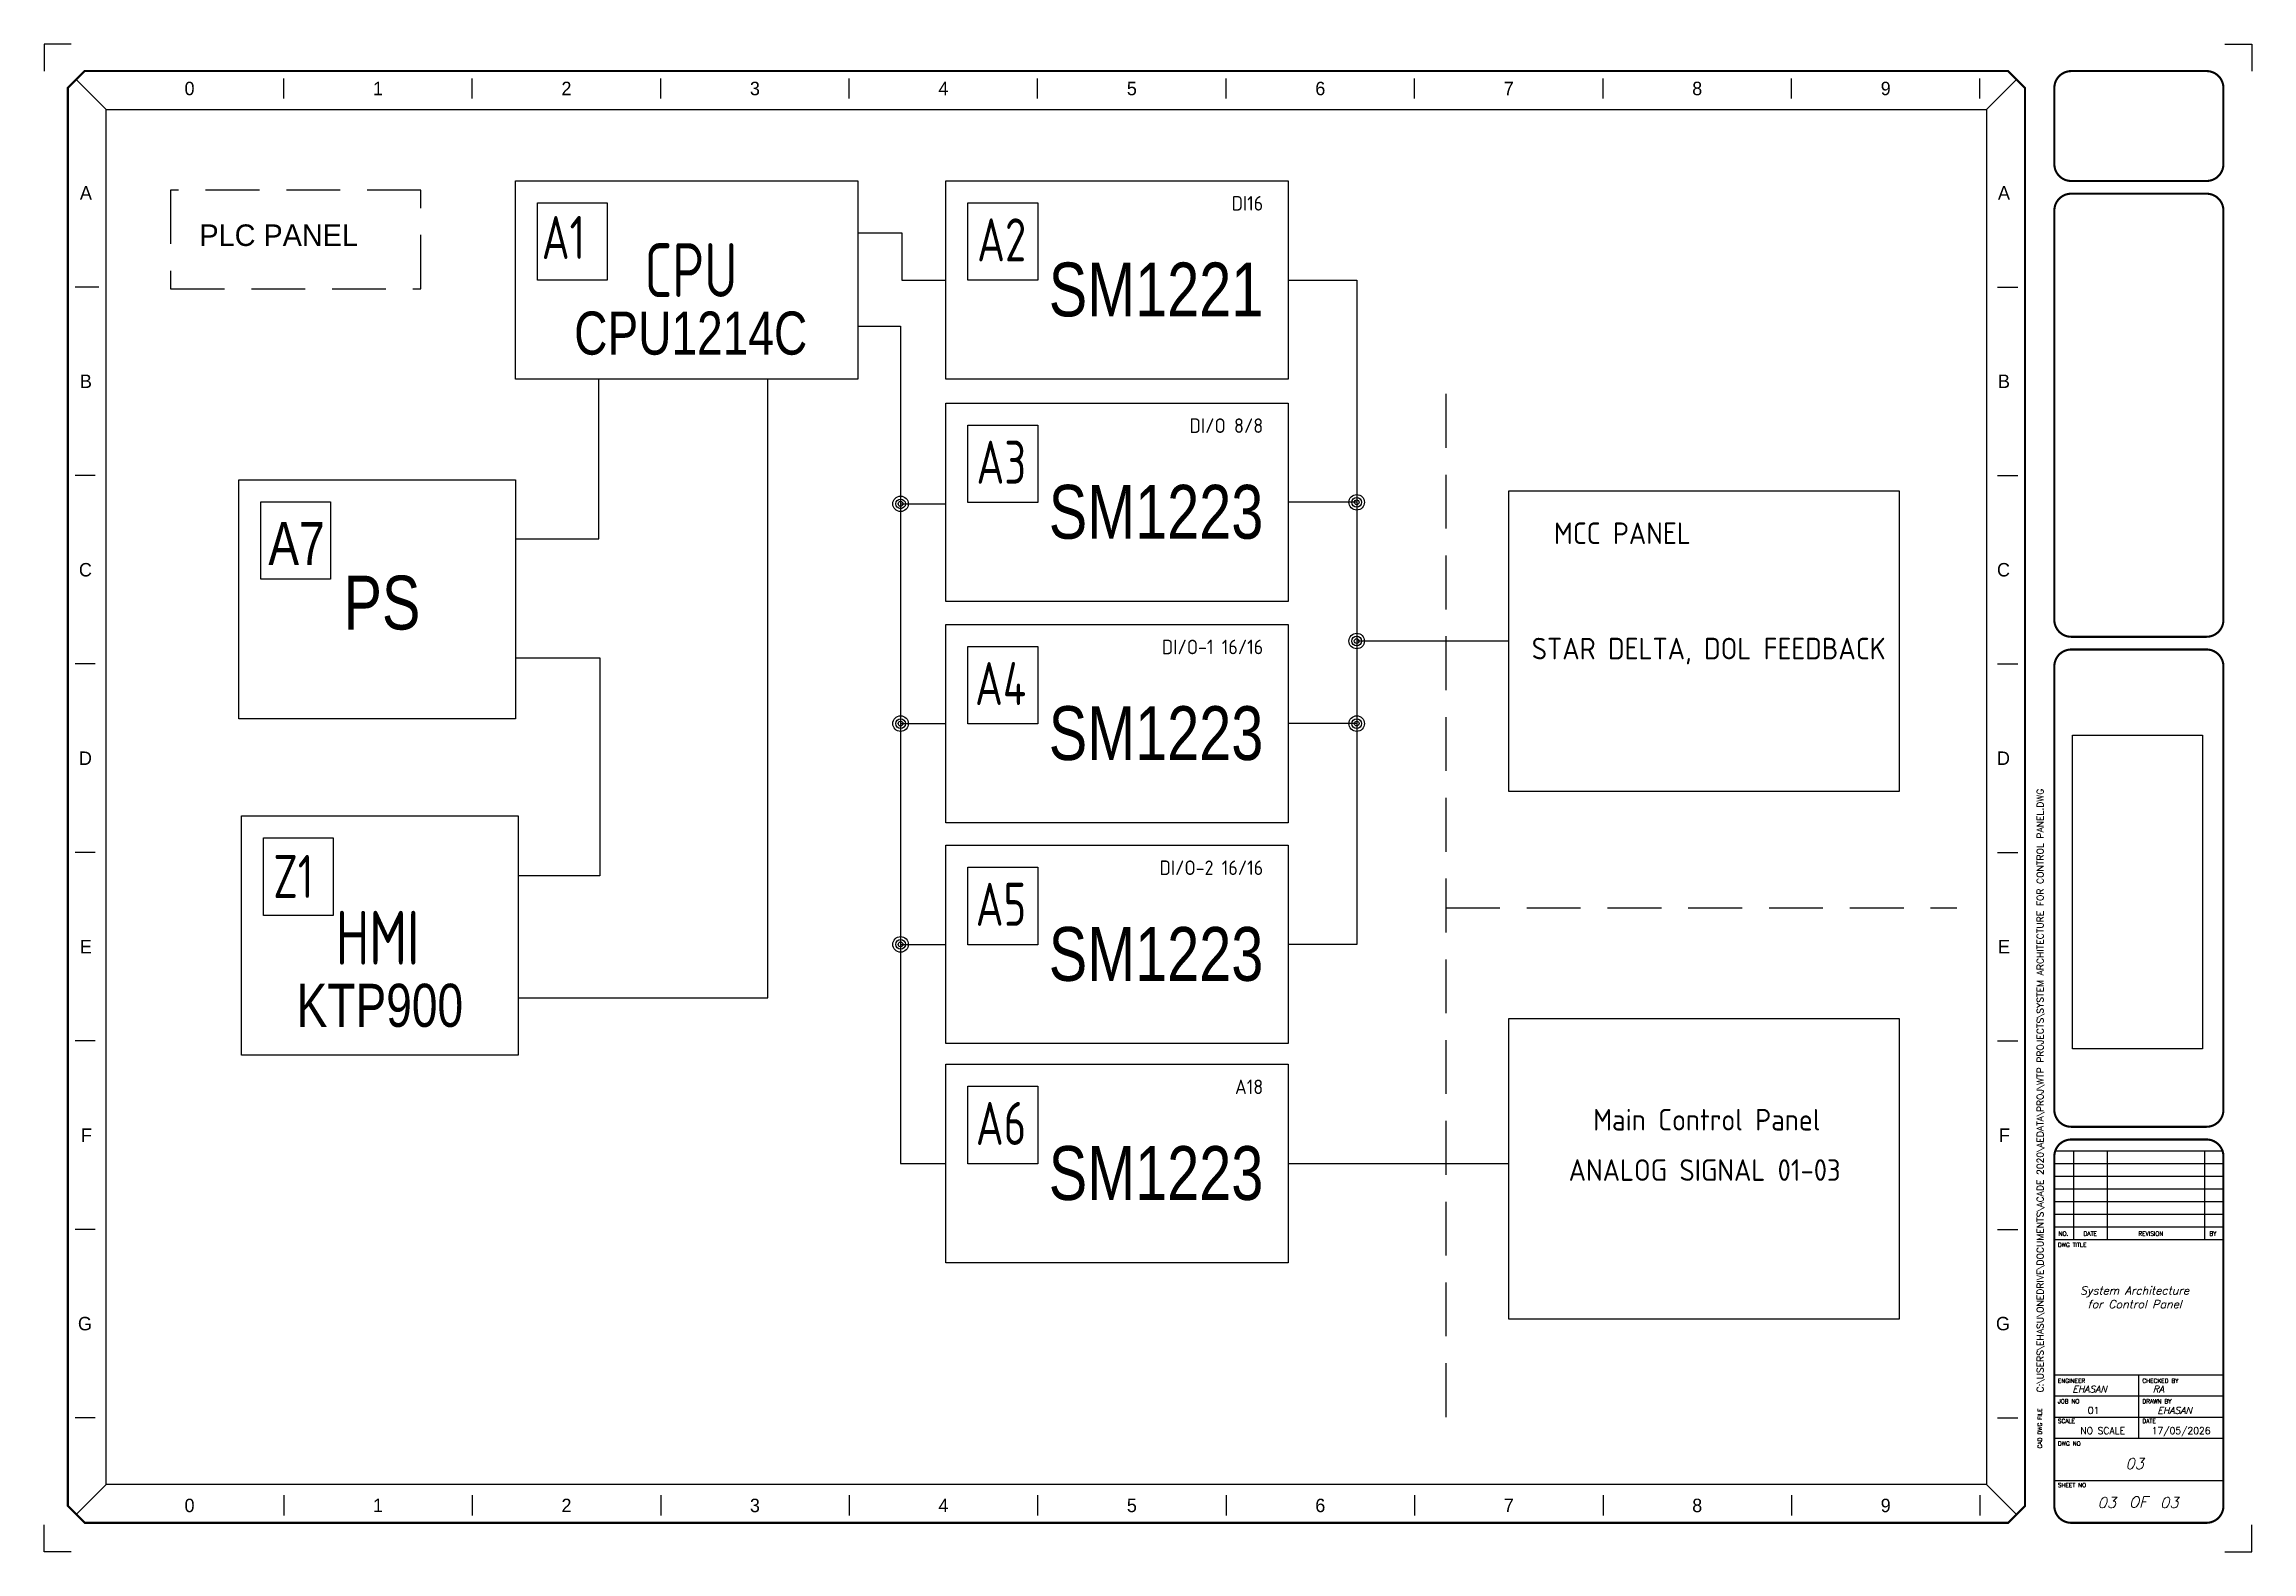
# Model space of a CAD drawing. Extents: x 5 to 415, y 5 to 285.
import ezdxf
from ezdxf.enums import TextEntityAlignment as Align

# ---------------------------------------------------------------- set-up
doc = ezdxf.new("R2010")
doc.units = 0
doc.header["$LTSCALE"] = 10
doc.linetypes.add('DASHED', pattern=[0.75, 0.5, -0.25])
for name, color, linetype in [('DESC', 7, 'Continuous'), ('LOC', 4, 'Continuous'), ('MISC', 4, 'Continuous'), ('SYMS', 7, 'Continuous'), ('TAGS', 4, 'Continuous'), ('TITLE', 7, 'Continuous'), ('Title blocks', 7, 'Continuous'), ('WIRES', 7, 'Continuous')]:
    doc.layers.add(name, color=color, linetype=linetype)
doc.styles.add('ITALIC', font='ITALIC')
doc.styles.add('SIMPLEX', font='simplex')
doc.styles.add('WD', font='txt')
doc.styles.add('WD_IEC', font='ISOCP2.shx', dxfattribs={"width": 0.9, "height": 4})
picture_1 = doc.add_image_def('image1.png', size_in_pixel=(977, 404))

# ---------------------------------------------------------------- blocks, each defined once
blk = doc.blocks.new('TB for WTP Project')
for p, q in [((5.96, 273.43), (11.53, 267.86)), ((44.5, 269.89), (44.5, 273.64)), ((79.5, 269.89), (79.5, 273.64)), ((114.5, 269.89), (114.5, 273.64)), ((149.5, 269.89), (149.5, 273.64)), ((184.5, 269.89), (184.5, 273.64)), ((219.5, 269.89), (219.5, 273.64)), ((254.5, 269.89), (254.5, 273.64)), ((289.5, 269.89), (289.5, 273.64)), ((324.5, 269.89), (324.5, 273.64)), ((359.5, 269.89), (359.5, 273.64)), ((366.32, 273.43), (360.75, 267.86)), ((11.53, 267.86), (360.75, 267.86)), ((11.53, 12.53), (11.53, 267.86)), ((360.75, 267.86), (360.75, 12.53)), ((9.5, 234.89), (5.75, 234.89)), ((7.85, 234.89), (6.49, 234.89)), ((10.18, 234.89), (8.82, 234.89)), ((362.79, 234.89), (366.54, 234.89)), ((9.5, 199.89), (5.75, 199.89)), ((362.79, 199.89), (366.54, 199.89)), ((9.5, 164.89), (5.75, 164.89)), ((362.79, 164.89), (366.54, 164.89)), ((9.5, 129.89), (5.75, 129.89)), ((362.79, 129.89), (366.54, 129.89)), ((9.5, 94.89), (5.75, 94.89)), ((362.79, 94.89), (366.54, 94.89)), ((9.5, 59.89), (5.75, 59.89)), ((362.79, 59.89), (366.54, 59.89)), ((9.5, 24.89), (5.75, 24.89)), ((362.79, 24.89), (366.54, 24.89)), ((5.96, 6.96), (11.53, 12.53)), ((360.75, 12.53), (11.53, 12.53)), ((366.32, 6.96), (360.75, 12.53)), ((44.5, 10.5), (44.5, 6.75)), ((79.5, 10.5), (79.5, 6.75)), ((114.5, 10.5), (114.5, 6.75)), ((149.5, 10.5), (149.5, 6.75)), ((184.5, 10.5), (184.5, 6.75)), ((219.5, 10.5), (219.5, 6.75)), ((254.5, 10.5), (254.5, 6.75)), ((289.5, 10.5), (289.5, 6.75)), ((324.5, 10.5), (324.5, 6.75)), ((359.5, 10.5), (359.5, 6.75))]:
    blk.add_line(p, q)
at = {"layer": 'TITLE'}
for p, q in [((367.89, 271.86), (367.89, 254.33)), ((373.32, 74.49), (404.72, 74.49)), ((376.85, 74.49), (376.85, 58)), ((383.13, 74.49), (383.13, 58)), ((401.19, 74.49), (401.19, 58)), ((373.32, 72.13), (404.72, 72.13)), ((373.32, 69.78), (404.72, 69.78)), ((373.32, 67.42), (404.72, 67.42)), ((373.32, 65.06), (404.72, 65.06)), ((373.32, 62.71), (404.72, 62.71)), ((373.32, 60.35), (404.72, 60.35)), ((373.32, 58), (404.72, 58)), ((367.89, 8.53), (367.89, 32.81)), ((373.32, 32.87), (404.72, 32.87)), ((389.02, 21.1), (389.02, 32.87)), ((373.32, 28.95), (404.72, 28.95)), ((373.32, 25.02), (404.72, 25.02)), ((373.32, 21.1), (404.72, 21.1)), ((373.32, 13.24), (404.72, 13.24))]:
    blk.add_line(p, q, dxfattribs=at)
at = {"layer": 'TITLE', "const_width": 0.392}
blk.add_lwpolyline([(367.89, 8.53), (367.89, 271.86), (364.75, 275), (7.53, 275), (4.39, 271.86), (4.39, 8.53), (7.53, 5.39), (364.75, 5.39)], close=True, dxfattribs=at)
for points in [[(376.46, 275, 0.414214), (373.32, 271.86, 0.414214)], [(404.72, 271.86, 0.414214), (401.58, 275, 0.414214)], [(373.32, 257.73, 0.414214), (376.46, 254.59, 0.414214)], [(401.58, 254.59, 0.414214), (404.72, 257.73, 0.414214)], [(376.46, 252.23, 0.414214), (373.32, 249.09, 0.414214)], [(404.72, 249.09, 0.414214), (401.58, 252.23, 0.414214)], [(373.32, 173.08, 0.414214), (376.46, 169.94, 0.414214)], [(401.58, 169.94, 0.414214), (404.72, 173.08, 0.414214)], [(376.46, 167.58, 0.414214), (373.32, 164.44, 0.414214)], [(404.72, 164.44, 0.414214), (401.58, 167.58, 0.414214)], [(373.32, 82.08, 0.414214), (376.46, 78.94, 0.414214)], [(401.58, 78.94, 0.414214), (404.72, 82.08, 0.414214)], [(376.46, 76.58, 0.414214), (373.32, 73.44, 0.414214)], [(404.72, 73.44, 0.414214), (401.58, 76.58, 0.414214)], [(373.32, 8.53, 0.414214), (376.46, 5.39, 0.414214)], [(401.58, 5.39, 0.414214), (404.72, 8.53, 0.414214)]]:
    blk.add_lwpolyline(points, format="xyb", dxfattribs=at)
for points in [[(401.58, 275), (376.46, 275)], [(373.32, 271.86), (373.32, 257.73)], [(404.72, 271.86), (404.72, 257.73)], [(401.58, 254.59), (376.46, 254.59)], [(401.58, 252.23), (376.46, 252.23)], [(373.32, 249.09), (373.32, 173.08)], [(404.72, 249.09), (404.72, 173.08)], [(376.46, 169.94), (401.58, 169.94)], [(376.46, 167.58), (401.58, 167.58)], [(376.46, 78.94), (401.58, 78.94)], [(376.46, 76.58), (401.58, 76.58)], [(373.32, 73.44), (373.32, 8.53)], [(404.72, 73.44), (404.72, 8.53)], [(376.46, 5.39), (401.58, 5.39)]]:
    blk.add_lwpolyline(points, dxfattribs=at)
at = {"layer": 'TITLE', "color": 7, "const_width": 0.392}
for points in [[(373.32, 164.44), (373.32, 82.08)], [(404.72, 164.44), (404.72, 82.08)]]:
    blk.add_lwpolyline(points, dxfattribs=at)
at = {"layer": 'Title blocks'}
for points in [[(5, 280), (0, 280), (0, 275)], [(405, 280), (410, 280), (410, 275)], [(5, 0), (0, 0), (0, 5)], [(405, 0), (410, 0), (410, 5)]]:
    blk.add_lwpolyline(points, dxfattribs=at)
for s, p in [('0', (27, 270.52)), ('1', (62, 270.52)), ('2', (97, 270.52)), ('3', (132, 270.52)), ('4', (167, 270.52)), ('5', (202, 270.52)), ('6', (237, 270.52)), ('7', (272, 270.52)), ('8', (307, 270.52)), ('9', (342, 270.52)), ('0', (27, 7.37)), ('1', (62, 7.37)), ('2', (97, 7.37)), ('3', (132, 7.37)), ('4', (167, 7.37)), ('5', (202, 7.37)), ('6', (237, 7.37)), ('7', (272, 7.37)), ('8', (307, 7.37)), ('9', (342, 7.37))]:
    blk.add_text(s, height=2.5).set_placement(p, align=Align.CENTER)
for s, p in [('A', (8.87, 252.39)), ('A', (365.08, 252.39)), ('B', (8.87, 217.39)), ('B', (365.08, 217.39)), ('C', (8.87, 182.39)), ('C', (365.08, 182.39)), ('D', (8.87, 147.39)), ('D', (365.08, 147.39)), ('E', (8.87, 112.39)), ('E', (365.08, 112.39)), ('F', (8.87, 77.39)), ('F', (365.08, 77.39)), ('G', (8.87, 42.39)), ('G', (365.08, 42.39))]:
    blk.add_text(s, height=2.5).set_placement(p, align=Align.MIDDLE_RIGHT)
at = {"layer": 'TITLE', "color": 1, "style": 'SIMPLEX'}
for s, p in [('DWG TITLE', (373.97, 56.62)), ('ENGINEER', (373.97, 31.37)), ('CHECKED BY', (389.67, 31.37)), ('JOB NO', (373.97, 27.57)), ('SCALE', (373.97, 23.91)), ('DRAWN BY', (389.67, 27.57)), ('DATE', (389.67, 23.91)), ('DWG NO', (373.97, 19.72)), ('SHEET NO', (373.97, 12))]:
    blk.add_text(s, height=0.785, dxfattribs=at).set_placement(p)
at = {"layer": 'TITLE', "color": 1}
for s, height, style, p in [('NO.', 0.785, 'SIMPLEX', (375.02, 59.11)), ('DATE', 0.785, 'SIMPLEX', (379.99, 59.11)), ('REVISION', 0.785, 'SIMPLEX', (391.24, 59.11)), ('BY', 0.785, 'SIMPLEX', (402.76, 59.11)), ('OF', 2, 'ITALIC', (388.89, 9.25))]:
    blk.add_text(s, height=height, dxfattribs=dict(at, style=style)).set_placement(p, align=Align.MIDDLE)
at = {"layer": 'TITLE', "color": 1, "style": 'SIMPLEX'}
blk.add_text('CAD DWG FILE', height=0.7852, rotation=90, dxfattribs=at).set_placement((371.02, 19.2))
at = {"layer": 'TITLE', "color": 1, "style": 'ITALIC'}
for tag, height, p in [('TITLE#1', 1.5, (388.23, 47.79)), ('TITLE#2', 1.5, (388.23, 45.25)), ('TITLE#3', 1.5, (388.23, 42.71)), ('TITLE#4', 1.5, (388.23, 40.16)), ('DWG#', 2, (388.23, 15.38))]:
    blk.add_attdef(tag, text='', height=height, dxfattribs=at).set_placement(p, align=Align.CENTER)
at = {"layer": 'TITLE', "color": 1, "style": 'SIMPLEX'}
blk.add_attdef('CAD#', (371.32, 29.6), '', height=1.25, rotation=90, dxfattribs=at)
at = {"layer": 'TITLE', "color": 1}
for tag, p, height, style in [('ENGINEER', (376.68, 29.6), 1.25, 'ITALIC'), ('CHKDBY', (391.6, 29.6), 1.25, 'ITALIC'), ('JOB#', (379.53, 25.65), 1.25, 'SIMPLEX'), ('DRAWNBY', (392.48, 25.65), 1.25, 'ITALIC'), ('SCALE', (378.14, 21.88), 1.25, 'SIMPLEX'), ('DATE', (391.4, 21.88), 1.25, 'SIMPLEX'), ('SHTS', (392.95, 8.15), 2, 'ITALIC')]:
    blk.add_attdef(tag, p, '', height=height, dxfattribs=dict(at, style=style))
at = {"layer": 'TITLE', "color": 1, "style": 'ITALIC'}
blk.add_attdef('SH#', text='', height=2, dxfattribs=at).set_placement((384.77, 8.15), align=Align.RIGHT)
at = {"layer": 'TITLE', "color": 7, "flags": 9}
blk.add_attdef('WD_TB', (376.46, 5.39), '', height=1.57, dxfattribs=at)
image = blk.add_image(picture_1, insert=(400.81, 93.41), size_in_units=(58.25, 24.09), rotation=90)
image.dxf.flags = 15
blk = doc.blocks.new('HPW1A7')
for points in [[(0, 0), (51.4, 0), (51.4, -44.43), (0, -44.43)], [(4.08, -4.08), (17.05, -4.08), (17.05, -18.49), (4.08, -18.49)]]:
    blk.add_lwpolyline(points, close=True)
at = {"style": 'WD_IEC', "width": 0.8}
for tag, p in [('TERM01', (51.4, -9.95)), ('TERM02', (51.4, -32.07))]:
    blk.add_attdef(tag, text='', height=2, dxfattribs=at).set_placement(p, align=Align.RIGHT)
at = {"style": 'WD', "width": 0.7}
blk.add_attdef('LOC', text='', height=1.25, dxfattribs=at).set_placement((10.55, -11.57), align=Align.CENTER)
at = {"style": 'WD_IEC', "flags": 1}
for tag, p in [('X1TERM01', (51.4, -10.95)), ('X1TERM02', (51.4, -33.07))]:
    blk.add_attdef(tag, p, '', height=0.08, dxfattribs=at)
at = {"style": 'WD'}
blk.add_attdef('TAG1', text='', height=3.75, dxfattribs=at).set_placement((26.14, -21.94), align=Align.CENTER)
blk = doc.blocks.new('HDV1Z1')
for points in [[(0, 0), (51.4, 0), (51.4, -44.43), (0, -44.43)], [(4.08, -4.08), (17.05, -4.08), (17.05, -18.49), (4.08, -18.49)]]:
    blk.add_lwpolyline(points, close=True)
at = {"style": 'WD_IEC', "width": 0.8}
for tag, p in [('TERM01', (51.4, -10.11)), ('TERM02', (51.4, -32.77))]:
    blk.add_attdef(tag, text='', height=2, dxfattribs=at).set_placement(p, align=Align.RIGHT)
at = {"style": 'WD_IEC'}
for tag, height, p in [('LOC', 2.7, (12.72, -12.2)), ('TAG1', 2.5, (30.26, -21.61))]:
    blk.add_attdef(tag, text='', height=height, dxfattribs=at).set_placement(p, align=Align.RIGHT)
at = {"style": 'WD_IEC', "flags": 1}
for tag, p in [('X1TERM01', (51.4, -11.11)), ('X1TERM02', (51.4, -33.77))]:
    blk.add_attdef(tag, p, '', height=0.08, dxfattribs=at)
blk.add_attdef('MT', (25.26, -25.94), '', height=2.5)
blk = doc.blocks.new('HDV1CPU_A1')
for points in [[(0, 0), (63.59, 0), (63.59, -36.85), (0, -36.85)], [(4.08, -4.08), (17.05, -4.08), (17.05, -18.49), (4.08, -18.49)]]:
    blk.add_lwpolyline(points, close=True)
at = {"style": 'WD_IEC', "width": 0.8}
for tag, p in [('TERM01', (63.59, -8.68)), ('TERM02', (63.59, -26.01))]:
    blk.add_attdef(tag, text='', height=2, dxfattribs=at).set_placement(p, align=Align.RIGHT)
at = {"style": 'WD_IEC'}
for tag, height, p in [('LOC', 2.7, (13.01, -12.67)), ('TAG1', 2.5, (35.97, -17.33))]:
    blk.add_attdef(tag, text='', height=height, dxfattribs=at).set_placement(p, align=Align.RIGHT)
at = {"style": 'WD_IEC', "flags": 1}
for tag, p in [('X1TERM01', (63.59, -9.68)), ('X1TERM02', (63.59, -27.01)), ('X8TERM03', (15.52, -36.85)), ('X8TERM04', (46.85, -36.85))]:
    blk.add_attdef(tag, p, '', height=0.08, dxfattribs=at)
blk.add_attdef('MT', (30.83, -21.51), '', height=2.5)
at = {"style": 'WD_IEC', "width": 0.8}
for tag, p in [('TERM03', (14.52, -36.85)), ('TERM04', (45.85, -36.85))]:
    blk.add_attdef(tag, p, '', height=2, rotation=90, dxfattribs=at)
blk = doc.blocks.new('HDV1A3')
for points in [[(0, 0), (63.59, 0), (63.59, -36.85), (0, -36.85)], [(4.08, -4.08), (17.05, -4.08), (17.05, -18.49), (4.08, -18.49)]]:
    blk.add_lwpolyline(points, close=True)
at = {"style": 'WD_IEC'}
for tag, height, p in [('DESC1', 2.7, (48.94, -6.58)), ('LOC', 2.7, (13.01, -12.67)), ('TAG1', 2.5, (35.97, -17.33))]:
    blk.add_attdef(tag, text='', height=height, dxfattribs=at).set_placement(p, align=Align.RIGHT)
at = {"style": 'WD_IEC', "width": 0.8}
blk.add_attdef('TERM01', (0, -17.42), '', height=2, dxfattribs=at)
blk.add_attdef('TERM02', text='', height=2, dxfattribs=at).set_placement((63.59, -17.42), align=Align.RIGHT)
at = {"style": 'WD_IEC', "flags": 1}
for tag, p in [('X4TERM01', (0, -18.42)), ('X1TERM02', (63.59, -18.42))]:
    blk.add_attdef(tag, p, '', height=0.08, dxfattribs=at)
blk.add_attdef('MT', (30.79, -21.53), '', height=2.5)
blk = doc.blocks.new('HMS1MCC')
blk.add_lwpolyline([(0, 0), (72.51, 0), (72.51, -55.84), (0, -55.84)], close=True)
at = {"style": 'WD_IEC'}
for tag, height, p in [('TAG1', 2.5, (15, -9.27)), ('DESC1', 2.7, (39.9, -29.05))]:
    blk.add_attdef(tag, text='', height=height, dxfattribs=at).set_placement(p, align=Align.RIGHT)
at = {"style": 'WD_IEC', "flags": 1}
blk.add_attdef('X4TERM01', (0, -27.92), '', height=0.08, dxfattribs=at)
at = {"style": 'WD_IEC', "width": 0.8}
blk.add_attdef('TERM01', (0, -26.92), '', height=2, dxfattribs=at)
blk = doc.blocks.new('WDDOT')
for radius in [0.72, 0.449, 0.223]:
    blk.add_circle((0, 0), radius)

msp = doc.modelspace()

# ---------------------------------------------------------------- linework, layer by layer
at = {"linetype": 'DASHED', "ltscale": 2}
for p, q in [((265.34, 220.03), (265.34, 29.2)), ((265.34, 124.61), (360.21, 124.61))]:
    msp.add_line(p, q, dxfattribs=at)
for points in [[(108.04, 222.78), (92.52, 222.78), (92.52, 259.63), (156.11, 259.63), (156.11, 222.78), (139.37, 222.78)], [(92.52, 171.04), (92.52, 159.68), (41.13, 159.68), (41.13, 204.11), (92.52, 204.11), (92.52, 193.16)], [(93.03, 107.88), (93.03, 97.23), (41.63, 97.23), (41.63, 141.66), (93.03, 141.66), (93.03, 130.54)]]:
    msp.add_lwpolyline(points)
msp.add_lwpolyline([(28.48, 239.57), (74.98, 239.57), (74.98, 257.91), (28.48, 257.91)], close=True, dxfattribs=at)
for points in [[(96.6, 255.55), (109.57, 255.55), (109.57, 241.14), (96.6, 241.14)], [(277, 202.07), (349.5, 202.07), (349.5, 146.23), (277, 146.23)], [(45.21, 200.03), (58.17, 200.03), (58.17, 185.62), (45.21, 185.62)], [(45.21, 200.03), (58.17, 200.03), (58.17, 185.62), (45.21, 185.62)], [(45.71, 137.58), (58.68, 137.58), (58.68, 123.16), (45.71, 123.16)]]:
    msp.add_lwpolyline(points, close=True)
at = {"layer": 'WIRES'}
for p, q in [((156.11, 249.94), (164.29, 249.94)), ((164.29, 249.94), (164.29, 241.2)), ((164.29, 241.2), (172.47, 241.2)), ((236.06, 241.2), (248.76, 241.2)), ((248.76, 241.2), (248.76, 199.92)), ((156.11, 232.62), (164.05, 232.62)), ((164.05, 232.62), (164.05, 199.63)), ((108.04, 193.16), (108.04, 222.78)), ((139.37, 107.88), (139.37, 222.78)), ((164.05, 199.63), (172.47, 199.63)), ((164.05, 199.63), (164.05, 158.82)), ((248.76, 199.92), (236.06, 199.92)), ((248.76, 199.92), (248.76, 158.82)), ((92.52, 193.16), (108.04, 193.16)), ((277, 174.15), (248.76, 174.15)), ((92.52, 171.04), (108.17, 171.04)), ((108.17, 171.04), (108.17, 130.54)), ((164.05, 158.82), (172.47, 158.82)), ((164.05, 158.82), (164.05, 117.81)), ((248.76, 158.82), (236.06, 158.82)), ((248.76, 158.82), (248.76, 117.81)), ((108.17, 130.54), (93.03, 130.54)), ((164.05, 117.81), (172.47, 117.81)), ((164.05, 117.81), (164.05, 77.12)), ((248.76, 117.81), (236.06, 117.81)), ((93.03, 107.88), (139.37, 107.88)), ((164.05, 77.12), (172.47, 77.12)), ((236.06, 77.12), (277, 77.12))]:
    msp.add_line(p, q, dxfattribs=at)

# ---------------------------------------------------------------- block references
msp.add_blockref('TB for WTP Project', (5, 5)).add_auto_attribs({'SHTS': '03', 'DWG#': '03', 'DRAWNBY': 'EHASAN', 'CHKDBY': 'RA', 'TITLE#2': 'for Control Panel', 'SH#': '03', 'SCALE': 'NO SCALE', 'JOB#': '01', 'ENGINEER': 'EHASAN', 'CAD#': 'C:\\USERS\\EHASU\\ONEDRIVE\\DOCUMENTS\\ACADE 2020\\AEDATA\\PROJ\\WTP PROJECTS\\SYSTEM ARCHITECTURE FOR CONTROL PANEL.DWG', 'DATE': '17/05/2026', 'TITLE#1': 'System Architecture'})
at = {"layer": 'SYMS'}
ref = msp.add_blockref('HDV1CPU_A1', (92.52, 259.63), dxfattribs=at)
ref.add_attrib('LOC', 'A1', dxfattribs={"layer": 'LOC', "height": 8, "style": 'WD_IEC', "width": 0.8}).set_placement((105.47, 245.1), align=Align.RIGHT)
ref.add_attrib('TAG1', 'CPU', dxfattribs={"layer": 'TAGS', "height": 10, "style": 'WD_IEC', "width": 0.8}).set_placement((133.76, 238.02), align=Align.RIGHT)
ref.add_attrib('MT', 'CPU1214C', (103.43, 227.34), dxfattribs={"layer": 'MISC', "height": 8, "width": 0.8})
ref = msp.add_blockref('HDV1A3', (172.47, 259.63), dxfattribs=at)
ref.add_attrib('LOC', 'A2', dxfattribs={"layer": 'LOC', "height": 8, "style": 'WD_IEC', "width": 0.8}).set_placement((187.37, 244.65), align=Align.RIGHT)
ref.add_attrib('DESC1', 'DI16', dxfattribs={"layer": 'DESC', "height": 2.7, "style": 'WD_IEC'}).set_placement((231.39, 254.09), align=Align.RIGHT)
ref.add_attrib('MT', 'SM1221', (191.57, 234.44), dxfattribs={"layer": 'MISC', "height": 10, "width": 0.8})
ref = msp.add_blockref('HDV1A3', (172.47, 218.34), dxfattribs=at)
ref.add_attrib('LOC', 'A3', dxfattribs={"layer": 'LOC', "height": 8, "style": 'WD_IEC', "width": 0.8}).set_placement((187.37, 203.36), align=Align.RIGHT)
ref.add_attrib('DESC1', 'DI/O 8/8', dxfattribs={"layer": 'DESC', "height": 2.7, "style": 'WD_IEC'}).set_placement((231.39, 212.8), align=Align.RIGHT)
ref.add_attrib('MT', 'SM1223', (191.57, 193.15), dxfattribs={"layer": 'MISC', "height": 10, "width": 0.8})
ref = msp.add_blockref('HPW1A7', (41.13, 204.11), dxfattribs=at)
ref.add_attrib('TAG1', 'PS', dxfattribs={"layer": 'TAGS', "height": 10, "style": 'WD', "width": 0.8}).set_placement((67.73, 176.29), align=Align.CENTER)
ref.add_attrib('LOC', 'A7', dxfattribs={"layer": 'LOC', "height": 8, "style": 'WD', "width": 0.8}).set_placement((51.87, 188.26), align=Align.CENTER)
at = {"layer": 'SYMS', "xscale": 2, "yscale": 2, "zscale": 2}
for p in [(164.05, 199.63), (248.76, 199.92), (248.76, 174.15), (164.05, 158.82), (248.76, 158.82), (164.05, 117.81)]:
    msp.add_blockref('WDDOT', p, dxfattribs=at)
at = {"layer": 'SYMS'}
ref = msp.add_blockref('HMS1MCC', (277, 202.07), dxfattribs=at)
ref.add_attrib('TAG1', 'MCC PANEL', dxfattribs={"layer": 'TAGS', "height": 4, "style": 'WD_IEC'}).set_placement((310.79, 192.17), align=Align.RIGHT)
ref.add_attrib('DESC1', 'STAR DELTA, DOL FEEDBACK', dxfattribs={"layer": 'DESC', "height": 4, "style": 'WD_IEC'}).set_placement((346.99, 170.75), align=Align.RIGHT)
ref = msp.add_blockref('HDV1A3', (172.47, 177.24), dxfattribs=at)
ref.add_attrib('LOC', 'A4', dxfattribs={"layer": 'LOC', "height": 8, "style": 'WD_IEC', "width": 0.8}).set_placement((187.37, 162.26), align=Align.RIGHT)
ref.add_attrib('DESC1', 'DI/O-1 16/16', dxfattribs={"layer": 'DESC', "height": 2.7, "style": 'WD_IEC'}).set_placement((231.39, 171.7), align=Align.RIGHT)
ref.add_attrib('MT', 'SM1223', (191.57, 152.05), dxfattribs={"layer": 'MISC', "height": 10, "width": 0.8})
ref = msp.add_blockref('HDV1Z1', (41.63, 141.66), dxfattribs=at)
ref.add_attrib('LOC', 'Z1', dxfattribs={"layer": 'LOC', "height": 8, "style": 'WD_IEC', "width": 0.8}).set_placement((54.99, 126.43), align=Align.RIGHT)
ref.add_attrib('TAG1', 'HMI', dxfattribs={"layer": 'TAGS', "height": 10, "style": 'WD_IEC', "width": 0.8}).set_placement((74.71, 114.06), align=Align.RIGHT)
ref.add_attrib('MT', 'KTP900', (51.88, 102.5), dxfattribs={"layer": 'MISC', "height": 8, "width": 0.8})
ref = msp.add_blockref('HDV1A3', (172.47, 136.24), dxfattribs=at)
ref.add_attrib('LOC', 'A5', dxfattribs={"layer": 'LOC', "height": 8, "style": 'WD_IEC', "width": 0.8}).set_placement((187.37, 121.26), align=Align.RIGHT)
ref.add_attrib('DESC1', 'DI/O-2 16/16', dxfattribs={"layer": 'DESC', "height": 2.7, "style": 'WD_IEC'}).set_placement((231.39, 130.7), align=Align.RIGHT)
ref.add_attrib('MT', 'SM1223', (191.57, 111.04), dxfattribs={"layer": 'MISC', "height": 10, "width": 0.8})
ref = msp.add_blockref('HMS1MCC', (277, 104.05), dxfattribs=at)
ref.add_attrib('TAG1', 'Main Control Panel', dxfattribs={"layer": 'TAGS', "height": 4, "style": 'WD_IEC'}).set_placement((334.87, 83.25), align=Align.RIGHT)
ref.add_attrib('DESC1', 'ANALOG SIGNAL 01-03', dxfattribs={"layer": 'DESC', "height": 4, "style": 'WD_IEC'}).set_placement((338.63, 73.9), align=Align.RIGHT)
ref = msp.add_blockref('HDV1A3', (172.47, 95.55), dxfattribs=at)
ref.add_attrib('LOC', 'A6', dxfattribs={"layer": 'LOC', "height": 8, "style": 'WD_IEC', "width": 0.8}).set_placement((187.37, 80.57), align=Align.RIGHT)
ref.add_attrib('DESC1', 'A18', dxfattribs={"layer": 'DESC', "height": 2.7, "style": 'WD_IEC'}).set_placement((231.39, 90.01), align=Align.RIGHT)
ref.add_attrib('MT', 'SM1223', (191.57, 70.35), dxfattribs={"layer": 'MISC', "height": 10, "width": 0.8})

# ---------------------------------------------------------------- texts
at = {"insert": (33.84, 251.52), "char_height": 4, "attachment_point": 1}
msp.add_mtext_dynamic_manual_height_columns('PLC PANEL', width=41.6066, gutter_width=12.5, heights=[0], dxfattribs=at)

doc.saveas('drawing.dxf')
